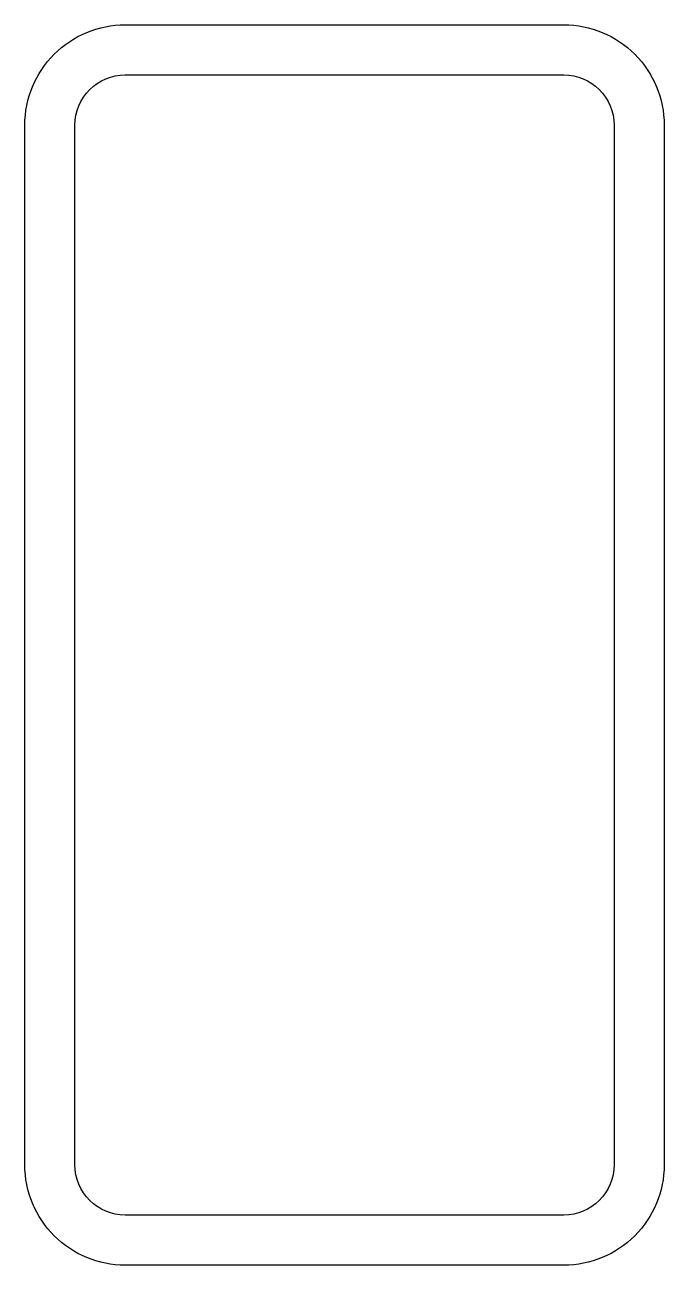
# Model space of a CAD drawing. Header units: inches. Extents: x -0.4 to 0.4, y -0.77 to 0.77.
import ezdxf

# ---------------------------------------------------------------- set-up
doc = ezdxf.new("R2010")
doc.units = ezdxf.units.IN
doc.header["$MEASUREMENT"] = 0
doc.layers.add('Hole - 1-4 in mill (Pocket)', color=3, linetype='Continuous', true_color=0x00ff00)
doc.layers.add('TopPilot - 1-4 in mill (Profile 1-4 in deep)', color=6, linetype='Continuous', true_color=0xff00ff)

msp = doc.modelspace()

# ---------------------------------------------------------------- linework, layer by layer
at = {"layer": 'Hole - 1-4 in mill (Pocket)'}
msp.add_lwpolyline([(-0.3359, -0.6484), (-0.3359, 0.6484, -0.414214), (-0.2734, 0.7109), (0.2734, 0.7109, -0.414214), (0.3359, 0.6484), (0.3359, -0.6484, -0.414214), (0.2734, -0.7109), (-0.2734, -0.7109, -0.414214)], format="xyb", close=True, dxfattribs=at)
at = {"layer": 'TopPilot - 1-4 in mill (Profile 1-4 in deep)'}
msp.add_lwpolyline([(-0.3984, -0.6484), (-0.3984, 0.6484, -0.414214), (-0.2734, 0.7734), (0.2734, 0.7734, -0.414214), (0.3984, 0.6484), (0.3984, -0.6484, -0.414214), (0.2734, -0.7734), (-0.2734, -0.7734, -0.414214)], format="xyb", close=True, dxfattribs=at)

doc.saveas('drawing.dxf')
